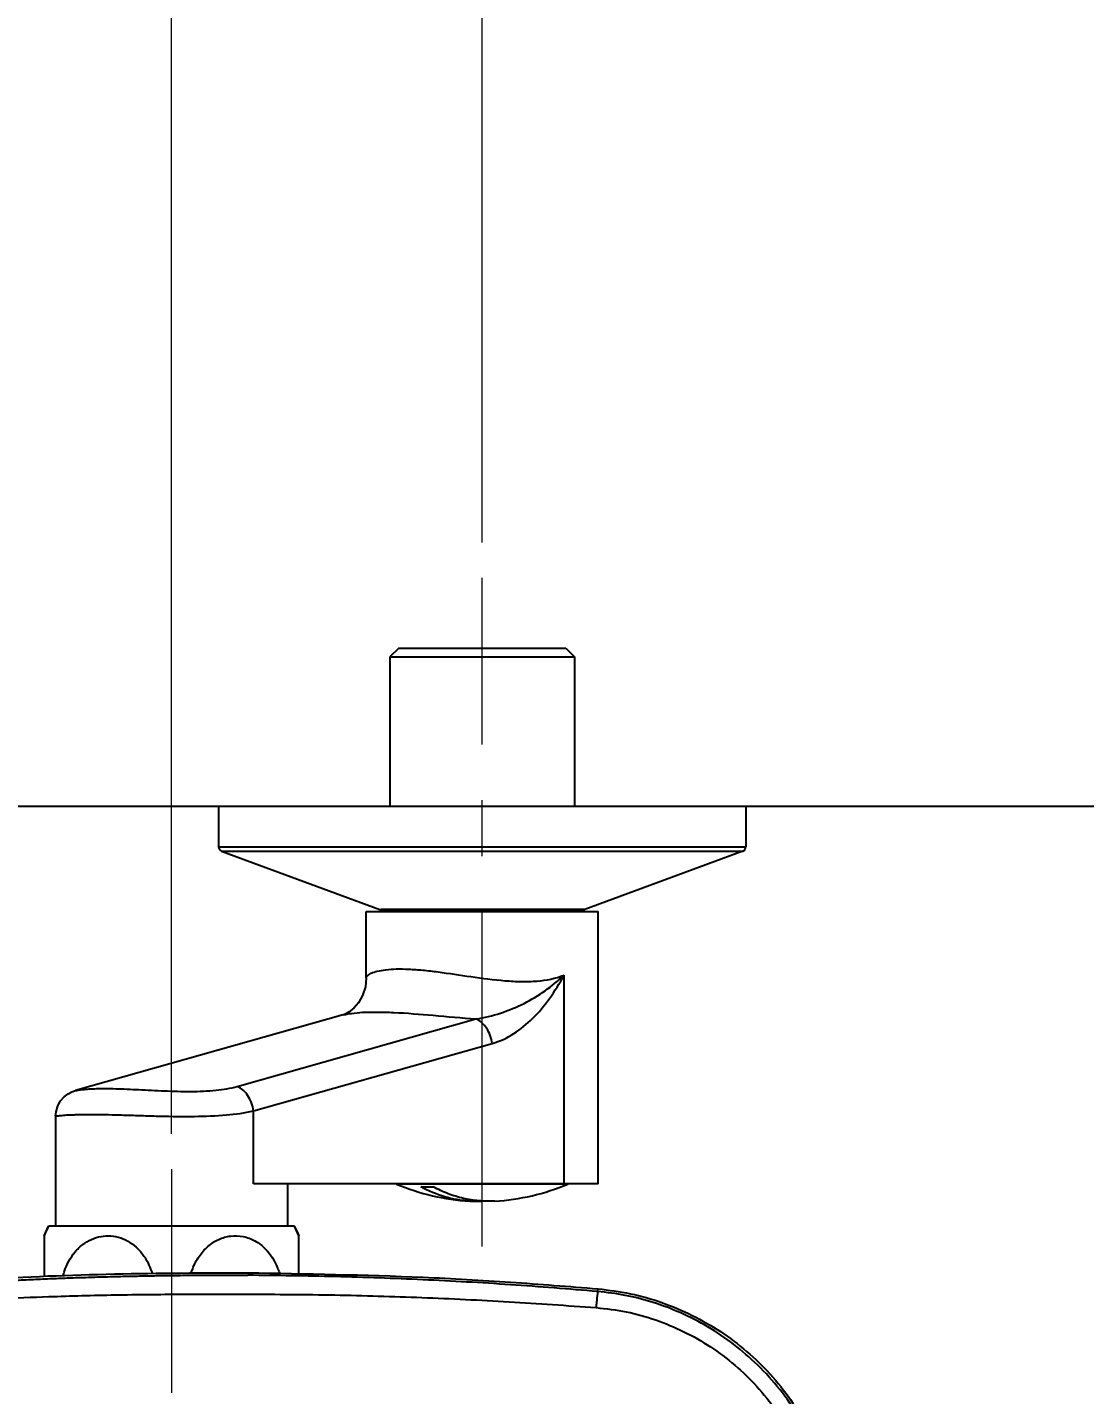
# Model space of a CAD drawing. Extents: x 0 to 3160, y 0 to 2315.
# Drawn here: x 1175.9 to 1296.2, y 1997.6 to 2153.3 of the extents above; entities that cross this region are included whole.
import ezdxf

# ---------------------------------------------------------------- set-up
doc = ezdxf.new("R2010")
doc.units = 0
doc.header["$LTSCALE"] = 4
doc.header["$MEASUREMENT"] = 0
doc.header["$PDMODE"] = 3
doc.header["$PDSIZE"] = -10
doc.linetypes.add('CENTER2', pattern=[28.575, 19.05, -3.175, 3.175, -3.175])
doc.layers.get('0').update_dxf_attribs({"linetype": 'CONTINUOUS'})
doc.layers.get('DEFPOINTS').update_dxf_attribs({"linetype": 'CONTINUOUS'})
doc.layers.add('1', color=7, linetype='CONTINUOUS', true_color=0xffffff)
doc.layers.add('Cneter', color=1, linetype='CENTER2', lineweight=13)
doc.layers.add('DEF_LAYER_ASSEM_MEMBER', color=7, linetype='CONTINUOUS')
doc.styles.add('Daelim Dimension', font='')
doc.styles.get('Daelim Dimension').set_extended_font_data('나눔고딕')
doc.dimstyles.new('DEFAULT', dxfattribs={"dimscale": 2, "dimtxt": 2, "dimasz": 2, "dimexe": 0, "dimexo": 2, "dimgap": 1, "dimtad": 1, "dimdec": 1, "dimzin": 9, "dimdsep": 46, "dimtxsty": 'Daelim Dimension', "dimcen": 0.5, "dimclrd": 252, "dimclre": 252, "dimclrt": 3, "dimadec": 1, "dimazin": 0, "dimtfac": 1, "dimtdec": 1, "dimtix": 1, "dimtmove": 0, "dimatfit": 3, "dimfxl": 1, "dimtolj": 1, "dimtzin": 1, "dimlwd": 9, "dimlwe": 9, "dimarcsym": 0})

# ---------------------------------------------------------------- blocks, each defined once
blk = doc.blocks.new('*D4')
at = {"color": 5, "lineweight": 9, "ltscale": 0.5, "transparency": 16777216}
for p, q in [((1036.95, 2094.6), (1036.95, 2201)), ((1227.66, 2094.6), (1227.66, 2201)), ((1219.66, 2199), (1044.95, 2199))]:
    blk.add_line(p, q, dxfattribs=at)
at = {"color": 5, "ltscale": 0.5, "transparency": 16777216}
for points in [[(1044.95, 2200.33), (1044.95, 2197.67), (1036.95, 2199)], [(1219.66, 2200.33), (1219.66, 2197.67), (1227.66, 2199)]]:
    blk.add_solid(points, dxfattribs=at)
at = {"layer": 'DEFPOINTS', "color": 0, "ltscale": 0.5, "transparency": 16777216}
for p in [(1036.95, 2199), (1036.95, 2090.6), (1227.66, 2090.6)]:
    blk.add_point(p, dxfattribs=at)
at = {"color": 7, "ltscale": 0.5, "transparency": 16777216, "insert": (1123.8, 2211.89), "char_height": 20, "attachment_point": 5, "style": 'Daelim Dimension'}
blk.add_mtext('\\A1;150~210', dxfattribs=at)
blk = doc.blocks.new('*D7')
at = {"color": 5, "lineweight": 9, "ltscale": 0.5, "transparency": 16777216}
for p, q in [((1072.3, 2030.36), (1072.3, 2160.95)), ((1192.3, 2027.29), (1192.3, 2160.95)), ((1080.3, 2158.95), (1184.3, 2158.95))]:
    blk.add_line(p, q, dxfattribs=at)
at = {"color": 5, "ltscale": 0.5, "transparency": 16777216}
for points in [[(1080.3, 2160.29), (1080.3, 2157.62), (1072.3, 2158.95)], [(1184.3, 2160.29), (1184.3, 2157.62), (1192.3, 2158.95)]]:
    blk.add_solid(points, dxfattribs=at)
at = {"layer": 'DEFPOINTS', "color": 0, "ltscale": 0.5, "transparency": 16777216}
for p in [(1192.3, 2158.95), (1072.3, 2026.36), (1192.3, 2023.29)]:
    blk.add_point(p, dxfattribs=at)
at = {"color": 7, "ltscale": 0.5, "transparency": 16777216, "insert": (1132.3, 2171.8), "char_height": 20, "attachment_point": 5, "style": 'Daelim Dimension'}
blk.add_mtext('\\A1;120', dxfattribs=at)
blk = doc.blocks.new('*D9')
at = {"color": 5, "lineweight": 9, "ltscale": 0.5, "transparency": 16777216}
for p, q in [((1347.93, 2064.6), (1549.75, 2064.6)), ((1547.75, 2056.6), (1547.75, 1466.49)), ((1136.3, 1458.49), (1549.75, 1458.49))]:
    blk.add_line(p, q, dxfattribs=at)
at = {"color": 5, "ltscale": 0.5, "transparency": 16777216}
for points in [[(1546.41, 2056.6), (1549.08, 2056.6), (1547.75, 2064.6)], [(1546.41, 1466.49), (1549.08, 1466.49), (1547.75, 1458.49)]]:
    blk.add_solid(points, dxfattribs=at)
at = {"layer": 'DEFPOINTS', "color": 0, "ltscale": 0.5, "transparency": 16777216}
for p in [(1343.93, 2064.6), (1132.3, 1458.49), (1547.75, 1458.49)]:
    blk.add_point(p, dxfattribs=at)
at = {"color": 7, "ltscale": 0.5, "transparency": 16777216, "insert": (1534.86, 1761.55), "char_height": 20, "attachment_point": 5, "rotation": 90, "style": 'Daelim Dimension'}
blk.add_mtext('\\A1;606', dxfattribs=at)

msp = doc.modelspace()

# ---------------------------------------------------------------- linework, layer by layer
at = {"ltscale": 0.5}
for p, q in [((684.04, 2064.6), (2163.88, 2064.6)), ((1201.64, 2021.6), (1201.64, 2029.9))]:
    msp.add_line(p, q, dxfattribs=at)
at = {"layer": '1', "color": 7, "linetype": 'Continuous'}
for p, q in [((1200.98, 2011.49), (1200.98, 2011.49)), ((1240.81, 2009.35), (1240.84, 2009.65))]:
    msp.add_line(p, q, dxfattribs=at)
for points, knots in [([(1155.51, 2009.66), (1160.55, 2010.05), (1170.64, 2010.83), (1185.8, 2011.44), (1195.92, 2011.47), (1200.98, 2011.49)], [0, 0, 0, 0, 0.333307, 0.666693, 1, 1, 1, 1]), ([(1155.53, 2009.36), (1155.69, 2009.37), (1156.31, 2009.43), (1157.65, 2009.54), (1159.64, 2009.7), (1162.16, 2009.89), (1165.13, 2010.1), (1167.78, 2010.27), (1169.81, 2010.39), (1171.04, 2010.46), (1172.15, 2010.52), (1173.24, 2010.58), (1174.34, 2010.63), (1175.44, 2010.68), (1176.56, 2010.73), (1177.63, 2010.78), (1178.68, 2010.82), (1179.68, 2010.86), (1180.66, 2010.9), (1181.59, 2010.93), (1183.15, 2010.98), (1185.15, 2011.04), (1187.4, 2011.09), (1189.07, 2011.12), (1190.26, 2011.15), (1191.51, 2011.16), (1192.76, 2011.18), (1193.74, 2011.19), (1194.1, 2011.19)], [0, 0, 0, 0, 0.012439, 0.048205, 0.104503, 0.167351, 0.244565, 0.336146, 0.373172, 0.402815, 0.431725, 0.459899, 0.487339, 0.517097, 0.54594, 0.573867, 0.600879, 0.626976, 0.652157, 0.676423, 0.699773, 0.773353, 0.831735, 0.87492, 0.90291, 0.924386, 0.972196, 1, 1, 1, 1]), ([(1194.1, 2011.19), (1194.82, 2011.2), (1196.43, 2011.21), (1198.72, 2011.21), (1200.29, 2011.2), (1200.98, 2011.2)], [0, 0, 0, 0, 0.315702, 0.701023, 1, 1, 1, 1]), ([(1200.98, 2011.49), (1207.63, 2011.37), (1217.61, 2011.2), (1230.89, 2010.45), (1237.52, 2009.92), (1240.84, 2009.65)], [0, 0, 0, 0, 0.499963, 0.749954, 1, 1, 1, 1]), ([(1240.81, 2009.35), (1237.5, 2009.62), (1230.87, 2010.16), (1220.91, 2010.71), (1210.95, 2011.08), (1204.3, 2011.16), (1200.98, 2011.2)], [0, 0, 0, 0, 0.250093, 0.500036, 0.750009, 1, 1, 1, 1]), ([(1240.84, 2009.65), (1242.07, 2009.5), (1244.54, 2009.19), (1248.14, 2008.15), (1251.58, 2006.7), (1254.82, 2004.84), (1257.8, 2002.59), (1260.49, 1999.99), (1262.83, 1997.08), (1264.79, 1993.9), (1266.35, 1990.5), (1267.47, 1986.94), (1268.16, 1983.27), (1268.26, 1980.79), (1268.31, 1979.56)], [0, 0, 0, 0, 0.083367, 0.166742, 0.250118, 0.333497, 0.416882, 0.500269, 0.583652, 0.667029, 0.750403, 0.833775, 0.917149, 1, 1, 1, 1]), ([(1155.72, 2007.52), (1159.49, 2007.78), (1167.02, 2008.31), (1177.07, 2008.75), (1185.88, 2008.98), (1193.42, 2009.05), (1198.44, 2009.05), (1200.95, 2009.04)], [0, 0, 0, 0, 0.2501, 0.500294, 0.667068, 0.833874, 1, 1, 1, 1]), ([(1200.95, 2009.04), (1204.26, 2009.03), (1210.87, 2008.99), (1220.8, 2008.69), (1230.72, 2008.22), (1237.32, 2007.75), (1240.62, 2007.51)], [0, 0, 0, 0, 0.24999, 0.500021, 0.750092, 1, 1, 1, 1]), ([(1240.81, 2009.35), (1240.81, 2009.34), (1240.81, 2009.33), (1240.79, 2009.22), (1240.77, 2009.04), (1240.74, 2008.78), (1240.71, 2008.48), (1240.68, 2008.15), (1240.65, 2007.82), (1240.63, 2007.61), (1240.62, 2007.51)], [0, 0, 0, 0, 0.1143613, 0.2375579, 0.3674019, 0.5007816, 0.6340454, 0.7635514, 0.8862456, 1, 1, 1, 1]), ([(1268.01, 1979.55), (1267.95, 1980.94), (1267.83, 1983.71), (1266.96, 1987.75), (1265.61, 1991.55), (1263.8, 1995.05), (1261.61, 1998.21), (1259.1, 2000.99), (1256.34, 2003.38), (1253.39, 2005.37), (1250.31, 2006.96), (1247.16, 2008.14), (1243.99, 2008.97), (1241.86, 2009.23), (1240.81, 2009.35)], [0, 0, 0, 0, 0.094402, 0.187516, 0.278486, 0.367269, 0.453876, 0.538337, 0.620641, 0.700805, 0.778812, 0.854703, 0.92844, 1, 1, 1, 1]), ([(1240.62, 2007.51), (1241.77, 2007.38), (1244.08, 2007.12), (1247.43, 2006.17), (1250.65, 2004.84), (1253.68, 2003.11), (1256.46, 2001.01), (1258.97, 1998.59), (1261.14, 1995.86), (1262.96, 1992.89), (1264.4, 1989.72), (1265.42, 1986.39), (1266.04, 1982.96), (1266.11, 1980.64), (1266.15, 1979.47)], [0, 0, 0, 0, 0.083296, 0.166553, 0.249851, 0.333188, 0.41654, 0.499899, 0.583235, 0.666549, 0.749806, 0.833021, 0.916199, 1, 1, 1, 1])]:
    msp.add_open_spline(points, degree=3, knots=knots, dxfattribs=at)
at = {"layer": 'Cneter', "lineweight": 5, "ltscale": 0.5}
for p, q in [((1227.66, 2014.46), (1227.66, 2090.6)), ((1192.3, 2023.29), (1192.3, 1997.8))]:
    msp.add_line(p, q, dxfattribs=at)
at = {"layer": 'DEF_LAYER_ASSEM_MEMBER', "color": 7, "linetype": 'Continuous'}
for p, q in [((1218.16, 2082.6), (1217.16, 2081.6)), ((1218.16, 2082.6), (1237.16, 2082.6)), ((1237.16, 2082.6), (1238.16, 2081.6)), ((1217.16, 2081.6), (1217.16, 2064.6)), ((1217.16, 2081.6), (1238.16, 2081.6)), ((1238.16, 2081.6), (1238.16, 2064.6)), ((1197.66, 2064.6), (1197.66, 2059.95)), ((1197.66, 2064.6), (1257.66, 2064.6)), ((1257.66, 2064.6), (1257.66, 2059.95)), ((1197.99, 2059.48), (1215.99, 2052.85)), ((1257.33, 2059.48), (1239.33, 2052.85)), ((1214.46, 2045.02), (1214.46, 2052.6)), ((1214.46, 2052.6), (1240.86, 2052.6)), ((1215.99, 2052.85), (1216.16, 2052.82)), ((1239.15, 2052.82), (1216.17, 2052.82)), ((1217.16, 2052.82), (1217.16, 2052.6)), ((1238.16, 2052.82), (1238.16, 2052.6)), ((1239.33, 2052.85), (1239.16, 2052.82)), ((1240.86, 2021.6), (1240.86, 2052.6)), ((1211.85, 2040.83), (1181.36, 2032.21)), ((1211.9, 2040.85), (1211.87, 2040.84)), ((1181.35, 2032.21), (1181.35, 2032.21)), ((1179.1, 2029.29), (1179.1, 2016.8)), ((1240.86, 2021.6), (1201.64, 2021.6)), ((1205.5, 2021.6), (1205.5, 2016.8)), ((1237.41, 2021.58), (1217.91, 2021.58)), ((1177.8, 2015.69), (1178.3, 2016.8)), ((1177.8, 2015.69), (1177.8, 2011.09)), ((1206.3, 2016.8), (1178.3, 2016.8)), ((1206.8, 2015.69), (1206.3, 2016.8)), ((1206.8, 2011.38), (1206.8, 2015.69))]:
    msp.add_line(p, q, dxfattribs=at)
at = {"layer": 'DEF_LAYER_ASSEM_MEMBER', "color": 9, "linetype": 'Continuous'}
for p, q in [((1197.66, 2059.95), (1257.66, 2059.95)), ((1197.99, 2059.48), (1257.33, 2059.48)), ((1215.99, 2052.85), (1239.33, 2052.85)), ((1236.99, 2021.6), (1236.99, 2045.36)), ((1199.78, 2032.69), (1226.95, 2040.38)), ((1201.64, 2029.9), (1228.81, 2037.58))]:
    msp.add_line(p, q, dxfattribs=at)
at = {"layer": 'DEF_LAYER_ASSEM_MEMBER', "color": 7, "linetype": 'Continuous'}
for points in [[(1214.46, 2045.02), (1214.36, 2044.04), (1214.04, 2043.04), (1213.56, 2042.22), (1213.03, 2041.61), (1212.52, 2041.19), (1212.13, 2040.96), (1211.9, 2040.85)], [(1179.1, 2029.29), (1179.15, 2029.81), (1179.35, 2030.48), (1179.67, 2031.05), (1180.08, 2031.5), (1180.52, 2031.84), (1180.93, 2032.06), (1181.25, 2032.18), (1181.35, 2032.21)]]:
    msp.add_lwpolyline(points, dxfattribs=at)
for centre, radius, start, end in [((1198.16, 2059.95), 0.5, 180, 249.7751), ((1257.16, 2059.95), 0.5, 290.2249, 0), ((1227.66, 2044.6), 25, 247.0455, 266.7426), ((1221.35, 2045.29), 24.04, 268.3794, 270.0128), ((1221.34, 2050.18), 28.93, 270.0337, 271.4777), ((1227.66, 2044.6), 25, 273.2574, 292.9545), ((1226.95, 2032.13), 12.51, 266.7475, 273.2403), ((1193.5, 2009.3), 16.95, 153.732, 157.8558), ((1191.11, 2009.3), 16.95, 22.1442, 26.268)]:
    msp.add_arc(centre, radius, start, end, dxfattribs=at)
at = {"layer": 'DEF_LAYER_ASSEM_MEMBER', "color": 9, "linetype": 'Continuous'}
msp.add_arc((1212.93, 2037), 3.98, 105.4628, 105.7928, dxfattribs=at)
for points, start_tangent, end_tangent in [([(1214.46, 2045.02), (1214.6, 2045.29), (1214.78, 2045.43), (1215.02, 2045.57), (1215.72, 2045.8), (1216.68, 2045.98), (1217.88, 2046.06), (1219.3, 2046.04), (1220.89, 2045.93), (1222.63, 2045.73), (1226.38, 2045.19), (1230.25, 2044.73), (1232.13, 2044.63), (1233.91, 2044.69), (1236.99, 2045.36)], (-0.000781, 1), (0.931682, 0.363274)), ([(1226.95, 2040.38), (1229.76, 2041.04), (1232.42, 2042.15), (1236.99, 2045.36)], (0.991124, 0.132941), (0.723012, 0.690836)), ([(1228.81, 2037.58), (1233.39, 2040.42), (1235.32, 2042.7), (1236.99, 2045.36)], (0.962257, 0.272144), (0.485464, 0.874257)), ([(1211.87, 2040.84), (1212.77, 2041.01), (1214.05, 2041.13), (1215.67, 2041.16), (1217.59, 2041.11), (1222.07, 2040.79), (1226.95, 2040.38)], (0.963799, 0.26663), (0.997144, -0.07552)), ([(1228.81, 2037.58), (1228.58, 2038.49), (1228.16, 2039.31), (1226.95, 2040.38)], (-0.140021, 0.990149), (-0.920757, 0.390136)), ([(1181.35, 2032.21), (1181.68, 2032.27), (1182.21, 2032.34), (1182.91, 2032.4), (1183.77, 2032.44), (1185.94, 2032.43), (1188.56, 2032.33), (1191.48, 2032.19), (1194.49, 2032.12), (1197.36, 2032.26), (1199.78, 2032.69)], (0.962107, 0.272671), (0.962256, 0.272145)), ([(1181.35, 2032.21), (1181.68, 2032.27), (1182.21, 2032.34), (1182.91, 2032.4), (1183.77, 2032.44), (1185.94, 2032.43), (1188.56, 2032.33), (1191.48, 2032.19), (1194.49, 2032.12), (1197.36, 2032.26), (1199.78, 2032.69)], (0.962107, 0.272671), (0.962256, 0.272145)), ([(1201.64, 2029.9), (1201.41, 2030.81), (1200.99, 2031.63), (1199.78, 2032.69)], (-0.140028, 0.990148), (-0.920763, 0.390123)), ([(1179.1, 2029.29), (1179.11, 2029.3), (1179.14, 2029.31), (1179.18, 2029.32), (1179.25, 2029.33), (1179.43, 2029.36), (1179.67, 2029.39), (1179.99, 2029.41), (1180.37, 2029.44), (1180.82, 2029.46), (1181.33, 2029.48), (1182.53, 2029.5), (1183.94, 2029.5), (1185.53, 2029.47), (1187.27, 2029.42), (1189.11, 2029.37), (1191.03, 2029.31), (1194.9, 2029.28), (1198.55, 2029.45), (1201.64, 2029.9)], (-0.002336, 0.999997), (0.976955, 0.213446)), ([(1179.1, 2029.29), (1179.11, 2029.3), (1179.14, 2029.31), (1179.18, 2029.32), (1179.25, 2029.33), (1179.43, 2029.36), (1179.67, 2029.39), (1179.99, 2029.41), (1180.37, 2029.44), (1180.82, 2029.46), (1181.33, 2029.48), (1182.53, 2029.5), (1183.94, 2029.5), (1185.53, 2029.47), (1187.27, 2029.42), (1189.11, 2029.37), (1191.03, 2029.31), (1194.9, 2029.28), (1198.55, 2029.45), (1201.64, 2029.9)], (-0.002336, 0.999997), (0.976955, 0.213446))]:
    msp.add_spline(points, degree=3, dxfattribs=dict(at, start_tangent=start_tangent, end_tangent=end_tangent))
at = {"layer": 'DEF_LAYER_ASSEM_MEMBER', "color": 7, "linetype": 'Continuous', "end_tangent": (-0.880544, 0.473965)}
for points, start_tangent in [([(1226.24, 2019.64), (1223.41, 2020.13), (1220.67, 2021.26)], (-0.998387, 0.056782)), ([(1229.08, 2019.64), (1227.29, 2019.67), (1225.52, 2019.95), (1223.78, 2020.48), (1222.08, 2021.26)], (-0.998387, -0.056782))]:
    msp.add_spline(points, degree=3, dxfattribs=dict(at, start_tangent=start_tangent))
at = {"layer": 'DEF_LAYER_ASSEM_MEMBER', "color": 7, "linetype": 'Continuous'}
for points, knots in [([(1179.96, 2011.17), (1180, 2011.33), (1180.29, 2012.3), (1180.97, 2013.57), (1182.14, 2014.71), (1183.15, 2015.32), (1184.26, 2015.67), (1185.41, 2015.73), (1186.53, 2015.49), (1187.59, 2014.97), (1188.52, 2014.21), (1189.02, 2013.58), (1189.25, 2013.24)], [7.15973, 7.15973, 7.15973, 7.15973, 7.652357, 10.155081, 11.360225, 12.529985, 13.672486, 14.802736, 15.938697, 17.09655, 18.287095, 19.514112, 19.514112, 19.514112, 19.514112]), ([(1194.54, 2011.46), (1194.59, 2011.62), (1194.81, 2012.28), (1195.37, 2013.36), (1196.38, 2014.52), (1197.62, 2015.34), (1199.02, 2015.74), (1200.47, 2015.67), (1201.84, 2015.16), (1202.62, 2014.55), (1202.97, 2014.2)], [1.105864, 1.105864, 1.105864, 1.105864, 1.612745, 3.187517, 4.709382, 6.175093, 7.5984, 9.009043, 10.441313, 11.921179, 11.921179, 11.921179, 11.921179]), ([(1202.97, 2014.2), (1203.58, 2013.59), (1204.17, 2012.65), (1204.52, 2011.63), (1204.58, 2011.43)], [0, 0, 0, 0, 2.601561, 3.220168, 3.220168, 3.220168, 3.220168])]:
    msp.add_open_spline(points, degree=3, knots=knots, dxfattribs=at)
msp.add_open_spline([(1189.25, 2013.24), (1189.61, 2012.68), (1189.89, 2012.06), (1190.08, 2011.42)], degree=3, dxfattribs=at)

# ---------------------------------------------------------------- dimensions: what is measured, and where the dimension line sits
at = {"color": 5, "ltscale": 0.5}
dim = msp.add_linear_dim(base=(1036.95, 2199), p1=(1227.66, 2090.6), p2=(1036.95, 2090.6), text='150~210', dimstyle='DEFAULT', override={"dimtxt": 10, "dimasz": 4, "dimexe": 1, "dimdec": 0, "dimclrd": 5, "dimclre": 5, "dimclrt": 7}, dxfattribs=at)
dim.commit()
dim.dimension.update_dxf_attribs({"geometry": '*D4', "text_midpoint": (1123.8, 2199), "dimtype": 160})
dim = msp.add_linear_dim(base=(1192.3, 2158.95), p1=(1072.3, 2026.36), p2=(1192.3, 2023.29), dimstyle='DEFAULT', override={"dimtxt": 10, "dimasz": 4, "dimexe": 1, "dimdec": 0, "dimclrd": 5, "dimclre": 5, "dimclrt": 7}, dxfattribs=at)
dim.commit()
dim.dimension.update_dxf_attribs({"geometry": '*D7', "text_midpoint": (1132.3, 2171.8)})
dim = msp.add_linear_dim(base=(1547.75, 1458.49), p1=(1343.93, 2064.6), p2=(1132.3, 1458.49), angle=90, dimstyle='DEFAULT', override={"dimtxt": 10, "dimasz": 4, "dimexe": 1, "dimdec": 0, "dimclrd": 5, "dimclre": 5, "dimclrt": 7}, dxfattribs=at)
dim.commit()
dim.dimension.update_dxf_attribs({"geometry": '*D9', "text_midpoint": (1534.86, 1761.55)})

doc.saveas('drawing.dxf')
